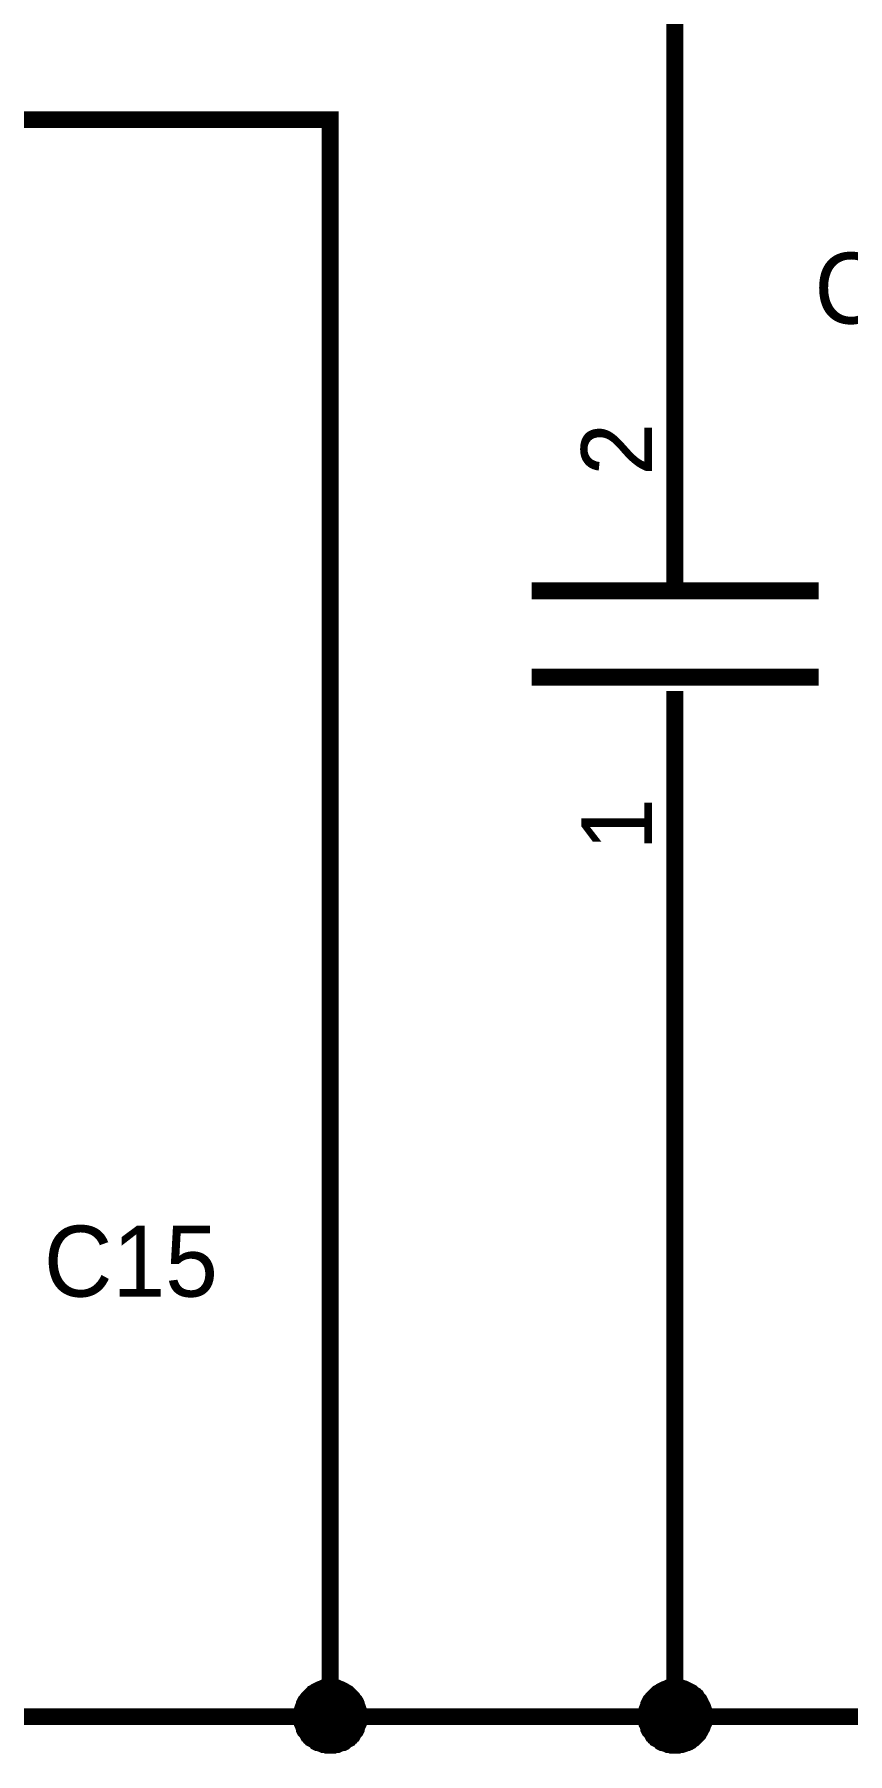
# Model space of a CAD drawing. Header units: millimetres. Extents: x 0 to 800, y 0 to 567.
# Drawn here: x 306.43 to 320.81, y 272.35 to 302.75 of the extents above; entities that cross this region are included whole.
import ezdxf

# ---------------------------------------------------------------- set-up
doc = ezdxf.new("R2010")
doc.units = ezdxf.units.MM
doc.layers.add('Sheet', color=255, linetype='Continuous')

msp = doc.modelspace()

# ---------------------------------------------------------------- linework, layer by layer
at = {"layer": 'Sheet'}
for points, const_width in [([(289.23, 306.314), (317.755, 306.314), (317.755, 294.689)], 0.3), ([(289.23, 301.241), (311.663, 301.241), (311.663, 273.007), (317.755, 273.007), (323.344, 273.007), (328.888, 273.007), (335.495, 273.007)], 0.3), ([(317.755, 292.909), (317.755, 294.689)], 0.3), ([(317.755, 292.909), (317.755, 293.67)], 0.3), ([(320.298, 292.909), (315.224, 292.909)], 0.3), ([(320.298, 291.386), (315.224, 291.386)], 0.3), ([(317.755, 291.139), (317.755, 289.616)], 0.3), ([(317.755, 291.139), (317.755, 290.882)], 0.3), ([(317.755, 273.007), (317.755, 289.616)], 0.3), ([(303.487, 275.292), (303.487, 273.007), (311.663, 273.007)], 0.3), ([(311.159, 273.007), (311.159, 273.03), (311.159, 273.063), (311.17, 273.086), (311.17, 273.108), (311.17, 273.131), (311.181, 273.164), (311.192, 273.187), (311.204, 273.209), (311.204, 273.231), (311.215, 273.254), (311.226, 273.276), (311.248, 273.299), (311.26, 273.31), (311.271, 273.332), (311.293, 273.355), (311.304, 273.366), (311.327, 273.388), (311.338, 273.399), (311.36, 273.422), (311.383, 273.433), (311.405, 273.444), (311.416, 273.455), (311.439, 273.467), (311.461, 273.478), (311.483, 273.489), (311.517, 273.5), (311.539, 273.511), (311.562, 273.511), (311.584, 273.511), (311.607, 273.523), (311.64, 273.523), (311.663, 273.523)], 0.3), ([(311.159, 273.007), (311.159, 273.03), (311.159, 273.063), (311.17, 273.086), (311.17, 273.108), (311.17, 273.131), (311.181, 273.164), (311.192, 273.187), (311.204, 273.209), (311.204, 273.231), (311.215, 273.254), (311.226, 273.276), (311.248, 273.299), (311.26, 273.31), (311.271, 273.332), (311.293, 273.355), (311.304, 273.366), (311.327, 273.388), (311.338, 273.399), (311.36, 273.422), (311.383, 273.433), (311.405, 273.444), (311.416, 273.455), (311.439, 273.467), (311.461, 273.478), (311.483, 273.489), (311.517, 273.5), (311.539, 273.511), (311.562, 273.511), (311.584, 273.511), (311.607, 273.523), (311.64, 273.523), (311.663, 273.523)], 0.3), ([(311.159, 273.007), (311.159, 273.03), (311.159, 273.063), (311.17, 273.086), (311.17, 273.108), (311.17, 273.131), (311.181, 273.164), (311.192, 273.187), (311.204, 273.209), (311.204, 273.231), (311.215, 273.254), (311.226, 273.276), (311.248, 273.299), (311.26, 273.31), (311.271, 273.332), (311.293, 273.355), (311.304, 273.366), (311.327, 273.388), (311.338, 273.399), (311.36, 273.422), (311.383, 273.433), (311.405, 273.444), (311.416, 273.455), (311.439, 273.467), (311.461, 273.478), (311.483, 273.489), (311.517, 273.5), (311.539, 273.511), (311.562, 273.511), (311.584, 273.511), (311.607, 273.523), (311.64, 273.523), (311.663, 273.523)], 0.3), ([(311.159, 273.007), (311.159, 273.03), (311.159, 273.063), (311.17, 273.086), (311.17, 273.108), (311.17, 273.131), (311.181, 273.164), (311.192, 273.187), (311.204, 273.209), (311.204, 273.231), (311.215, 273.254), (311.226, 273.276), (311.248, 273.299), (311.26, 273.31), (311.271, 273.332), (311.293, 273.355), (311.304, 273.366), (311.327, 273.388), (311.338, 273.399), (311.36, 273.422), (311.383, 273.433), (311.405, 273.444), (311.416, 273.455), (311.439, 273.467), (311.461, 273.478), (311.483, 273.489), (311.517, 273.5), (311.539, 273.511), (311.562, 273.511), (311.584, 273.511), (311.607, 273.523), (311.64, 273.523), (311.663, 273.523)], 0.3), ([(311.159, 273.007), (311.159, 273.03), (311.159, 273.063), (311.17, 273.086), (311.17, 273.108), (311.17, 273.131), (311.181, 273.164), (311.192, 273.187), (311.204, 273.209), (311.204, 273.231), (311.215, 273.254), (311.226, 273.276), (311.248, 273.299), (311.26, 273.31), (311.271, 273.332), (311.293, 273.355), (311.304, 273.366), (311.327, 273.388), (311.338, 273.399), (311.36, 273.422), (311.383, 273.433), (311.405, 273.444), (311.416, 273.455), (311.439, 273.467), (311.461, 273.478), (311.483, 273.489), (311.517, 273.5), (311.539, 273.511), (311.562, 273.511), (311.584, 273.511), (311.607, 273.523), (311.64, 273.523), (311.663, 273.523)], 0.0991), ([(311.159, 273.007), (311.159, 273.03), (311.159, 273.063), (311.17, 273.086), (311.17, 273.108), (311.17, 273.131), (311.181, 273.164), (311.192, 273.187), (311.204, 273.209), (311.204, 273.231), (311.215, 273.254), (311.226, 273.276), (311.248, 273.299), (311.26, 273.31), (311.271, 273.332), (311.293, 273.355), (311.304, 273.366), (311.327, 273.388), (311.338, 273.399), (311.36, 273.422), (311.383, 273.433), (311.405, 273.444), (311.416, 273.455), (311.439, 273.467), (311.461, 273.478), (311.483, 273.489), (311.517, 273.5), (311.539, 273.511), (311.562, 273.511), (311.584, 273.511), (311.607, 273.523), (311.64, 273.523), (311.663, 273.523)], 0.0991), ([(311.159, 273.007), (311.159, 273.03), (311.159, 273.063), (311.17, 273.086), (311.17, 273.108), (311.17, 273.131), (311.181, 273.164), (311.192, 273.187), (311.204, 273.209), (311.204, 273.231), (311.215, 273.254), (311.226, 273.276), (311.248, 273.299), (311.26, 273.31), (311.271, 273.332), (311.293, 273.355), (311.304, 273.366), (311.327, 273.388), (311.338, 273.399), (311.36, 273.422), (311.383, 273.433), (311.405, 273.444), (311.416, 273.455), (311.439, 273.467), (311.461, 273.478), (311.483, 273.489), (311.517, 273.5), (311.539, 273.511), (311.562, 273.511), (311.584, 273.511), (311.607, 273.523), (311.64, 273.523), (311.663, 273.523)], 0.0991), ([(311.159, 273.007), (311.159, 273.03), (311.159, 273.063), (311.17, 273.086), (311.17, 273.108), (311.17, 273.131), (311.181, 273.164), (311.192, 273.187), (311.204, 273.209), (311.204, 273.231), (311.215, 273.254), (311.226, 273.276), (311.248, 273.299), (311.26, 273.31), (311.271, 273.332), (311.293, 273.355), (311.304, 273.366), (311.327, 273.388), (311.338, 273.399), (311.36, 273.422), (311.383, 273.433), (311.405, 273.444), (311.416, 273.455), (311.439, 273.467), (311.461, 273.478), (311.483, 273.489), (311.517, 273.5), (311.539, 273.511), (311.562, 273.511), (311.584, 273.511), (311.607, 273.523), (311.64, 273.523), (311.663, 273.523)], 0.0991), ([(311.663, 273.523), (311.663, 273.523)], 0.3), ([(311.663, 273.523), (311.685, 273.523), (311.719, 273.523), (311.741, 273.511), (311.763, 273.511), (311.786, 273.511), (311.808, 273.5), (311.842, 273.489), (311.864, 273.478), (311.887, 273.467), (311.909, 273.455), (311.92, 273.444), (311.943, 273.433), (311.965, 273.422), (311.987, 273.399), (311.999, 273.388), (312.021, 273.366), (312.032, 273.355), (312.055, 273.332), (312.066, 273.31), (312.077, 273.299), (312.099, 273.276), (312.111, 273.254), (312.122, 273.231), (312.122, 273.209), (312.133, 273.187), (312.144, 273.164), (312.155, 273.131), (312.155, 273.108), (312.155, 273.086), (312.167, 273.063), (312.167, 273.03), (312.167, 273.007)], 0.3), ([(311.663, 273.523), (311.663, 273.523)], 0.3), ([(311.663, 273.523), (311.685, 273.523), (311.719, 273.523), (311.741, 273.511), (311.763, 273.511), (311.786, 273.511), (311.808, 273.5), (311.842, 273.489), (311.864, 273.478), (311.887, 273.467), (311.909, 273.455), (311.92, 273.444), (311.943, 273.433), (311.965, 273.422), (311.987, 273.399), (311.999, 273.388), (312.021, 273.366), (312.032, 273.355), (312.055, 273.332), (312.066, 273.31), (312.077, 273.299), (312.099, 273.276), (312.111, 273.254), (312.122, 273.231), (312.122, 273.209), (312.133, 273.187), (312.144, 273.164), (312.155, 273.131), (312.155, 273.108), (312.155, 273.086), (312.167, 273.063), (312.167, 273.03), (312.167, 273.007)], 0.3), ([(311.663, 273.523), (311.663, 273.523)], 0.3), ([(311.663, 273.523), (311.685, 273.523), (311.719, 273.523), (311.741, 273.511), (311.763, 273.511), (311.786, 273.511), (311.808, 273.5), (311.842, 273.489), (311.864, 273.478), (311.887, 273.467), (311.909, 273.455), (311.92, 273.444), (311.943, 273.433), (311.965, 273.422), (311.987, 273.399), (311.999, 273.388), (312.021, 273.366), (312.032, 273.355), (312.055, 273.332), (312.066, 273.31), (312.077, 273.299), (312.099, 273.276), (312.111, 273.254), (312.122, 273.231), (312.122, 273.209), (312.133, 273.187), (312.144, 273.164), (312.155, 273.131), (312.155, 273.108), (312.155, 273.086), (312.167, 273.063), (312.167, 273.03), (312.167, 273.007)], 0.3), ([(311.663, 273.523), (311.663, 273.523)], 0.3), ([(311.663, 273.523), (311.685, 273.523), (311.719, 273.523), (311.741, 273.511), (311.763, 273.511), (311.786, 273.511), (311.808, 273.5), (311.842, 273.489), (311.864, 273.478), (311.887, 273.467), (311.909, 273.455), (311.92, 273.444), (311.943, 273.433), (311.965, 273.422), (311.987, 273.399), (311.999, 273.388), (312.021, 273.366), (312.032, 273.355), (312.055, 273.332), (312.066, 273.31), (312.077, 273.299), (312.099, 273.276), (312.111, 273.254), (312.122, 273.231), (312.122, 273.209), (312.133, 273.187), (312.144, 273.164), (312.155, 273.131), (312.155, 273.108), (312.155, 273.086), (312.167, 273.063), (312.167, 273.03), (312.167, 273.007)], 0.3), ([(311.663, 273.523), (311.663, 273.523)], 0.0991), ([(311.663, 273.523), (311.685, 273.523), (311.719, 273.523), (311.741, 273.511), (311.763, 273.511), (311.786, 273.511), (311.808, 273.5), (311.842, 273.489), (311.864, 273.478), (311.887, 273.467), (311.909, 273.455), (311.92, 273.444), (311.943, 273.433), (311.965, 273.422), (311.987, 273.399), (311.999, 273.388), (312.021, 273.366), (312.032, 273.355), (312.055, 273.332), (312.066, 273.31), (312.077, 273.299), (312.099, 273.276), (312.111, 273.254), (312.122, 273.231), (312.122, 273.209), (312.133, 273.187), (312.144, 273.164), (312.155, 273.131), (312.155, 273.108), (312.155, 273.086), (312.167, 273.063), (312.167, 273.03), (312.167, 273.007)], 0.0991), ([(311.663, 273.523), (311.663, 273.523)], 0.0991), ([(311.663, 273.523), (311.685, 273.523), (311.719, 273.523), (311.741, 273.511), (311.763, 273.511), (311.786, 273.511), (311.808, 273.5), (311.842, 273.489), (311.864, 273.478), (311.887, 273.467), (311.909, 273.455), (311.92, 273.444), (311.943, 273.433), (311.965, 273.422), (311.987, 273.399), (311.999, 273.388), (312.021, 273.366), (312.032, 273.355), (312.055, 273.332), (312.066, 273.31), (312.077, 273.299), (312.099, 273.276), (312.111, 273.254), (312.122, 273.231), (312.122, 273.209), (312.133, 273.187), (312.144, 273.164), (312.155, 273.131), (312.155, 273.108), (312.155, 273.086), (312.167, 273.063), (312.167, 273.03), (312.167, 273.007)], 0.0991), ([(311.663, 273.523), (311.663, 273.523)], 0.0991), ([(311.663, 273.523), (311.685, 273.523), (311.719, 273.523), (311.741, 273.511), (311.763, 273.511), (311.786, 273.511), (311.808, 273.5), (311.842, 273.489), (311.864, 273.478), (311.887, 273.467), (311.909, 273.455), (311.92, 273.444), (311.943, 273.433), (311.965, 273.422), (311.987, 273.399), (311.999, 273.388), (312.021, 273.366), (312.032, 273.355), (312.055, 273.332), (312.066, 273.31), (312.077, 273.299), (312.099, 273.276), (312.111, 273.254), (312.122, 273.231), (312.122, 273.209), (312.133, 273.187), (312.144, 273.164), (312.155, 273.131), (312.155, 273.108), (312.155, 273.086), (312.167, 273.063), (312.167, 273.03), (312.167, 273.007)], 0.0991), ([(311.663, 273.523), (311.663, 273.523)], 0.0991), ([(311.663, 273.523), (311.685, 273.523), (311.719, 273.523), (311.741, 273.511), (311.763, 273.511), (311.786, 273.511), (311.808, 273.5), (311.842, 273.489), (311.864, 273.478), (311.887, 273.467), (311.909, 273.455), (311.92, 273.444), (311.943, 273.433), (311.965, 273.422), (311.987, 273.399), (311.999, 273.388), (312.021, 273.366), (312.032, 273.355), (312.055, 273.332), (312.066, 273.31), (312.077, 273.299), (312.099, 273.276), (312.111, 273.254), (312.122, 273.231), (312.122, 273.209), (312.133, 273.187), (312.144, 273.164), (312.155, 273.131), (312.155, 273.108), (312.155, 273.086), (312.167, 273.063), (312.167, 273.03), (312.167, 273.007)], 0.0991), ([(317.251, 273.007), (317.251, 273.03), (317.251, 273.063), (317.262, 273.086), (317.262, 273.108), (317.262, 273.131), (317.274, 273.164), (317.285, 273.187), (317.296, 273.209), (317.296, 273.231), (317.307, 273.254), (317.318, 273.276), (317.341, 273.299), (317.352, 273.31), (317.363, 273.332), (317.386, 273.355), (317.397, 273.366), (317.419, 273.388), (317.43, 273.399), (317.453, 273.422), (317.475, 273.433), (317.498, 273.444), (317.509, 273.455), (317.531, 273.467), (317.554, 273.478), (317.576, 273.489), (317.61, 273.5), (317.632, 273.511), (317.654, 273.511), (317.677, 273.511), (317.699, 273.523), (317.733, 273.523), (317.755, 273.523)], 0.3), ([(317.251, 273.007), (317.251, 273.03), (317.251, 273.063), (317.262, 273.086), (317.262, 273.108), (317.262, 273.131), (317.274, 273.164), (317.285, 273.187), (317.296, 273.209), (317.296, 273.231), (317.307, 273.254), (317.318, 273.276), (317.341, 273.299), (317.352, 273.31), (317.363, 273.332), (317.386, 273.355), (317.397, 273.366), (317.419, 273.388), (317.43, 273.399), (317.453, 273.422), (317.475, 273.433), (317.498, 273.444), (317.509, 273.455), (317.531, 273.467), (317.554, 273.478), (317.576, 273.489), (317.61, 273.5), (317.632, 273.511), (317.654, 273.511), (317.677, 273.511), (317.699, 273.523), (317.733, 273.523), (317.755, 273.523)], 0.3), ([(317.251, 273.007), (317.251, 273.03), (317.251, 273.063), (317.262, 273.086), (317.262, 273.108), (317.262, 273.131), (317.274, 273.164), (317.285, 273.187), (317.296, 273.209), (317.296, 273.231), (317.307, 273.254), (317.318, 273.276), (317.341, 273.299), (317.352, 273.31), (317.363, 273.332), (317.386, 273.355), (317.397, 273.366), (317.419, 273.388), (317.43, 273.399), (317.453, 273.422), (317.475, 273.433), (317.498, 273.444), (317.509, 273.455), (317.531, 273.467), (317.554, 273.478), (317.576, 273.489), (317.61, 273.5), (317.632, 273.511), (317.654, 273.511), (317.677, 273.511), (317.699, 273.523), (317.733, 273.523), (317.755, 273.523)], 0.3), ([(317.251, 273.007), (317.251, 273.03), (317.251, 273.063), (317.262, 273.086), (317.262, 273.108), (317.262, 273.131), (317.274, 273.164), (317.285, 273.187), (317.296, 273.209), (317.296, 273.231), (317.307, 273.254), (317.318, 273.276), (317.341, 273.299), (317.352, 273.31), (317.363, 273.332), (317.386, 273.355), (317.397, 273.366), (317.419, 273.388), (317.43, 273.399), (317.453, 273.422), (317.475, 273.433), (317.498, 273.444), (317.509, 273.455), (317.531, 273.467), (317.554, 273.478), (317.576, 273.489), (317.61, 273.5), (317.632, 273.511), (317.654, 273.511), (317.677, 273.511), (317.699, 273.523), (317.733, 273.523), (317.755, 273.523)], 0.3), ([(317.251, 273.007), (317.251, 273.03), (317.251, 273.063), (317.262, 273.086), (317.262, 273.108), (317.262, 273.131), (317.274, 273.164), (317.285, 273.187), (317.296, 273.209), (317.296, 273.231), (317.307, 273.254), (317.318, 273.276), (317.341, 273.299), (317.352, 273.31), (317.363, 273.332), (317.386, 273.355), (317.397, 273.366), (317.419, 273.388), (317.43, 273.399), (317.453, 273.422), (317.475, 273.433), (317.498, 273.444), (317.509, 273.455), (317.531, 273.467), (317.554, 273.478), (317.576, 273.489), (317.61, 273.5), (317.632, 273.511), (317.654, 273.511), (317.677, 273.511), (317.699, 273.523), (317.733, 273.523), (317.755, 273.523)], 0.0991), ([(317.251, 273.007), (317.251, 273.03), (317.251, 273.063), (317.262, 273.086), (317.262, 273.108), (317.262, 273.131), (317.274, 273.164), (317.285, 273.187), (317.296, 273.209), (317.296, 273.231), (317.307, 273.254), (317.318, 273.276), (317.341, 273.299), (317.352, 273.31), (317.363, 273.332), (317.386, 273.355), (317.397, 273.366), (317.419, 273.388), (317.43, 273.399), (317.453, 273.422), (317.475, 273.433), (317.498, 273.444), (317.509, 273.455), (317.531, 273.467), (317.554, 273.478), (317.576, 273.489), (317.61, 273.5), (317.632, 273.511), (317.654, 273.511), (317.677, 273.511), (317.699, 273.523), (317.733, 273.523), (317.755, 273.523)], 0.0991), ([(317.251, 273.007), (317.251, 273.03), (317.251, 273.063), (317.262, 273.086), (317.262, 273.108), (317.262, 273.131), (317.274, 273.164), (317.285, 273.187), (317.296, 273.209), (317.296, 273.231), (317.307, 273.254), (317.318, 273.276), (317.341, 273.299), (317.352, 273.31), (317.363, 273.332), (317.386, 273.355), (317.397, 273.366), (317.419, 273.388), (317.43, 273.399), (317.453, 273.422), (317.475, 273.433), (317.498, 273.444), (317.509, 273.455), (317.531, 273.467), (317.554, 273.478), (317.576, 273.489), (317.61, 273.5), (317.632, 273.511), (317.654, 273.511), (317.677, 273.511), (317.699, 273.523), (317.733, 273.523), (317.755, 273.523)], 0.0991), ([(317.251, 273.007), (317.251, 273.03), (317.251, 273.063), (317.262, 273.086), (317.262, 273.108), (317.262, 273.131), (317.274, 273.164), (317.285, 273.187), (317.296, 273.209), (317.296, 273.231), (317.307, 273.254), (317.318, 273.276), (317.341, 273.299), (317.352, 273.31), (317.363, 273.332), (317.386, 273.355), (317.397, 273.366), (317.419, 273.388), (317.43, 273.399), (317.453, 273.422), (317.475, 273.433), (317.498, 273.444), (317.509, 273.455), (317.531, 273.467), (317.554, 273.478), (317.576, 273.489), (317.61, 273.5), (317.632, 273.511), (317.654, 273.511), (317.677, 273.511), (317.699, 273.523), (317.733, 273.523), (317.755, 273.523)], 0.0991), ([(317.755, 273.523), (317.755, 273.523)], 0.3), ([(317.755, 273.523), (317.778, 273.523), (317.811, 273.523), (317.834, 273.511), (317.856, 273.511), (317.878, 273.511), (317.912, 273.5), (317.934, 273.489), (317.957, 273.478), (317.979, 273.467), (318.002, 273.455), (318.024, 273.444), (318.046, 273.433), (318.058, 273.422), (318.08, 273.399), (318.102, 273.388), (318.114, 273.366), (318.136, 273.355), (318.147, 273.332), (318.17, 273.31), (318.181, 273.299), (318.192, 273.276), (318.203, 273.254), (318.214, 273.231), (318.226, 273.209), (318.237, 273.187), (318.248, 273.164), (318.259, 273.131), (318.259, 273.108), (318.259, 273.086), (318.27, 273.063), (318.27, 273.03), (318.27, 273.007)], 0.3), ([(317.755, 273.523), (317.755, 273.523)], 0.3), ([(317.755, 273.523), (317.778, 273.523), (317.811, 273.523), (317.834, 273.511), (317.856, 273.511), (317.878, 273.511), (317.912, 273.5), (317.934, 273.489), (317.957, 273.478), (317.979, 273.467), (318.002, 273.455), (318.024, 273.444), (318.046, 273.433), (318.058, 273.422), (318.08, 273.399), (318.102, 273.388), (318.114, 273.366), (318.136, 273.355), (318.147, 273.332), (318.17, 273.31), (318.181, 273.299), (318.192, 273.276), (318.203, 273.254), (318.214, 273.231), (318.226, 273.209), (318.237, 273.187), (318.248, 273.164), (318.259, 273.131), (318.259, 273.108), (318.259, 273.086), (318.27, 273.063), (318.27, 273.03), (318.27, 273.007)], 0.3), ([(317.755, 273.523), (317.755, 273.523)], 0.3), ([(317.755, 273.523), (317.778, 273.523), (317.811, 273.523), (317.834, 273.511), (317.856, 273.511), (317.878, 273.511), (317.912, 273.5), (317.934, 273.489), (317.957, 273.478), (317.979, 273.467), (318.002, 273.455), (318.024, 273.444), (318.046, 273.433), (318.058, 273.422), (318.08, 273.399), (318.102, 273.388), (318.114, 273.366), (318.136, 273.355), (318.147, 273.332), (318.17, 273.31), (318.181, 273.299), (318.192, 273.276), (318.203, 273.254), (318.214, 273.231), (318.226, 273.209), (318.237, 273.187), (318.248, 273.164), (318.259, 273.131), (318.259, 273.108), (318.259, 273.086), (318.27, 273.063), (318.27, 273.03), (318.27, 273.007)], 0.3), ([(317.755, 273.523), (317.755, 273.523)], 0.3), ([(317.755, 273.523), (317.778, 273.523), (317.811, 273.523), (317.834, 273.511), (317.856, 273.511), (317.878, 273.511), (317.912, 273.5), (317.934, 273.489), (317.957, 273.478), (317.979, 273.467), (318.002, 273.455), (318.024, 273.444), (318.046, 273.433), (318.058, 273.422), (318.08, 273.399), (318.102, 273.388), (318.114, 273.366), (318.136, 273.355), (318.147, 273.332), (318.17, 273.31), (318.181, 273.299), (318.192, 273.276), (318.203, 273.254), (318.214, 273.231), (318.226, 273.209), (318.237, 273.187), (318.248, 273.164), (318.259, 273.131), (318.259, 273.108), (318.259, 273.086), (318.27, 273.063), (318.27, 273.03), (318.27, 273.007)], 0.3), ([(317.755, 273.523), (317.755, 273.523)], 0.0991), ([(317.755, 273.523), (317.778, 273.523), (317.811, 273.523), (317.834, 273.511), (317.856, 273.511), (317.878, 273.511), (317.912, 273.5), (317.934, 273.489), (317.957, 273.478), (317.979, 273.467), (318.002, 273.455), (318.024, 273.444), (318.046, 273.433), (318.058, 273.422), (318.08, 273.399), (318.102, 273.388), (318.114, 273.366), (318.136, 273.355), (318.147, 273.332), (318.17, 273.31), (318.181, 273.299), (318.192, 273.276), (318.203, 273.254), (318.214, 273.231), (318.226, 273.209), (318.237, 273.187), (318.248, 273.164), (318.259, 273.131), (318.259, 273.108), (318.259, 273.086), (318.27, 273.063), (318.27, 273.03), (318.27, 273.007)], 0.0991), ([(317.755, 273.523), (317.755, 273.523)], 0.0991), ([(317.755, 273.523), (317.778, 273.523), (317.811, 273.523), (317.834, 273.511), (317.856, 273.511), (317.878, 273.511), (317.912, 273.5), (317.934, 273.489), (317.957, 273.478), (317.979, 273.467), (318.002, 273.455), (318.024, 273.444), (318.046, 273.433), (318.058, 273.422), (318.08, 273.399), (318.102, 273.388), (318.114, 273.366), (318.136, 273.355), (318.147, 273.332), (318.17, 273.31), (318.181, 273.299), (318.192, 273.276), (318.203, 273.254), (318.214, 273.231), (318.226, 273.209), (318.237, 273.187), (318.248, 273.164), (318.259, 273.131), (318.259, 273.108), (318.259, 273.086), (318.27, 273.063), (318.27, 273.03), (318.27, 273.007)], 0.0991), ([(317.755, 273.523), (317.755, 273.523)], 0.0991), ([(317.755, 273.523), (317.778, 273.523), (317.811, 273.523), (317.834, 273.511), (317.856, 273.511), (317.878, 273.511), (317.912, 273.5), (317.934, 273.489), (317.957, 273.478), (317.979, 273.467), (318.002, 273.455), (318.024, 273.444), (318.046, 273.433), (318.058, 273.422), (318.08, 273.399), (318.102, 273.388), (318.114, 273.366), (318.136, 273.355), (318.147, 273.332), (318.17, 273.31), (318.181, 273.299), (318.192, 273.276), (318.203, 273.254), (318.214, 273.231), (318.226, 273.209), (318.237, 273.187), (318.248, 273.164), (318.259, 273.131), (318.259, 273.108), (318.259, 273.086), (318.27, 273.063), (318.27, 273.03), (318.27, 273.007)], 0.0991), ([(317.755, 273.523), (317.755, 273.523)], 0.0991), ([(317.755, 273.523), (317.778, 273.523), (317.811, 273.523), (317.834, 273.511), (317.856, 273.511), (317.878, 273.511), (317.912, 273.5), (317.934, 273.489), (317.957, 273.478), (317.979, 273.467), (318.002, 273.455), (318.024, 273.444), (318.046, 273.433), (318.058, 273.422), (318.08, 273.399), (318.102, 273.388), (318.114, 273.366), (318.136, 273.355), (318.147, 273.332), (318.17, 273.31), (318.181, 273.299), (318.192, 273.276), (318.203, 273.254), (318.214, 273.231), (318.226, 273.209), (318.237, 273.187), (318.248, 273.164), (318.259, 273.131), (318.259, 273.108), (318.259, 273.086), (318.27, 273.063), (318.27, 273.03), (318.27, 273.007)], 0.0991), ([(311.663, 272.503), (311.64, 272.503), (311.607, 272.503), (311.584, 272.515), (311.562, 272.515), (311.539, 272.515), (311.517, 272.526), (311.483, 272.537), (311.461, 272.548), (311.439, 272.548), (311.416, 272.559), (311.405, 272.571), (311.383, 272.593), (311.36, 272.604), (311.338, 272.615), (311.327, 272.638), (311.304, 272.649), (311.293, 272.671), (311.271, 272.683), (311.26, 272.705), (311.248, 272.727), (311.226, 272.75), (311.215, 272.761), (311.204, 272.783), (311.204, 272.806), (311.192, 272.828), (311.181, 272.862), (311.17, 272.884), (311.17, 272.907), (311.17, 272.929), (311.159, 272.951), (311.159, 272.985), (311.159, 273.007)], 0.3), ([(311.159, 273.007), (311.159, 273.007)], 0.3), ([(311.663, 272.503), (311.64, 272.503), (311.607, 272.503), (311.584, 272.515), (311.562, 272.515), (311.539, 272.515), (311.517, 272.526), (311.483, 272.537), (311.461, 272.548), (311.439, 272.548), (311.416, 272.559), (311.405, 272.571), (311.383, 272.593), (311.36, 272.604), (311.338, 272.615), (311.327, 272.638), (311.304, 272.649), (311.293, 272.671), (311.271, 272.683), (311.26, 272.705), (311.248, 272.727), (311.226, 272.75), (311.215, 272.761), (311.204, 272.783), (311.204, 272.806), (311.192, 272.828), (311.181, 272.862), (311.17, 272.884), (311.17, 272.907), (311.17, 272.929), (311.159, 272.951), (311.159, 272.985), (311.159, 273.007)], 0.3), ([(311.159, 273.007), (311.159, 273.007)], 0.3), ([(311.663, 272.503), (311.64, 272.503), (311.607, 272.503), (311.584, 272.515), (311.562, 272.515), (311.539, 272.515), (311.517, 272.526), (311.483, 272.537), (311.461, 272.548), (311.439, 272.548), (311.416, 272.559), (311.405, 272.571), (311.383, 272.593), (311.36, 272.604), (311.338, 272.615), (311.327, 272.638), (311.304, 272.649), (311.293, 272.671), (311.271, 272.683), (311.26, 272.705), (311.248, 272.727), (311.226, 272.75), (311.215, 272.761), (311.204, 272.783), (311.204, 272.806), (311.192, 272.828), (311.181, 272.862), (311.17, 272.884), (311.17, 272.907), (311.17, 272.929), (311.159, 272.951), (311.159, 272.985), (311.159, 273.007)], 0.3), ([(311.159, 273.007), (311.159, 273.007)], 0.3), ([(311.663, 272.503), (311.64, 272.503), (311.607, 272.503), (311.584, 272.515), (311.562, 272.515), (311.539, 272.515), (311.517, 272.526), (311.483, 272.537), (311.461, 272.548), (311.439, 272.548), (311.416, 272.559), (311.405, 272.571), (311.383, 272.593), (311.36, 272.604), (311.338, 272.615), (311.327, 272.638), (311.304, 272.649), (311.293, 272.671), (311.271, 272.683), (311.26, 272.705), (311.248, 272.727), (311.226, 272.75), (311.215, 272.761), (311.204, 272.783), (311.204, 272.806), (311.192, 272.828), (311.181, 272.862), (311.17, 272.884), (311.17, 272.907), (311.17, 272.929), (311.159, 272.951), (311.159, 272.985), (311.159, 273.007)], 0.3), ([(311.159, 273.007), (311.159, 273.007)], 0.3), ([(311.663, 272.503), (311.64, 272.503), (311.607, 272.503), (311.584, 272.515), (311.562, 272.515), (311.539, 272.515), (311.517, 272.526), (311.483, 272.537), (311.461, 272.548), (311.439, 272.548), (311.416, 272.559), (311.405, 272.571), (311.383, 272.593), (311.36, 272.604), (311.338, 272.615), (311.327, 272.638), (311.304, 272.649), (311.293, 272.671), (311.271, 272.683), (311.26, 272.705), (311.248, 272.727), (311.226, 272.75), (311.215, 272.761), (311.204, 272.783), (311.204, 272.806), (311.192, 272.828), (311.181, 272.862), (311.17, 272.884), (311.17, 272.907), (311.17, 272.929), (311.159, 272.951), (311.159, 272.985), (311.159, 273.007)], 0.0991), ([(311.159, 273.007), (311.159, 273.007)], 0.0991), ([(311.663, 272.503), (311.64, 272.503), (311.607, 272.503), (311.584, 272.515), (311.562, 272.515), (311.539, 272.515), (311.517, 272.526), (311.483, 272.537), (311.461, 272.548), (311.439, 272.548), (311.416, 272.559), (311.405, 272.571), (311.383, 272.593), (311.36, 272.604), (311.338, 272.615), (311.327, 272.638), (311.304, 272.649), (311.293, 272.671), (311.271, 272.683), (311.26, 272.705), (311.248, 272.727), (311.226, 272.75), (311.215, 272.761), (311.204, 272.783), (311.204, 272.806), (311.192, 272.828), (311.181, 272.862), (311.17, 272.884), (311.17, 272.907), (311.17, 272.929), (311.159, 272.951), (311.159, 272.985), (311.159, 273.007)], 0.0991), ([(311.159, 273.007), (311.159, 273.007)], 0.0991), ([(311.663, 272.503), (311.64, 272.503), (311.607, 272.503), (311.584, 272.515), (311.562, 272.515), (311.539, 272.515), (311.517, 272.526), (311.483, 272.537), (311.461, 272.548), (311.439, 272.548), (311.416, 272.559), (311.405, 272.571), (311.383, 272.593), (311.36, 272.604), (311.338, 272.615), (311.327, 272.638), (311.304, 272.649), (311.293, 272.671), (311.271, 272.683), (311.26, 272.705), (311.248, 272.727), (311.226, 272.75), (311.215, 272.761), (311.204, 272.783), (311.204, 272.806), (311.192, 272.828), (311.181, 272.862), (311.17, 272.884), (311.17, 272.907), (311.17, 272.929), (311.159, 272.951), (311.159, 272.985), (311.159, 273.007)], 0.0991), ([(311.159, 273.007), (311.159, 273.007)], 0.0991), ([(311.663, 272.503), (311.64, 272.503), (311.607, 272.503), (311.584, 272.515), (311.562, 272.515), (311.539, 272.515), (311.517, 272.526), (311.483, 272.537), (311.461, 272.548), (311.439, 272.548), (311.416, 272.559), (311.405, 272.571), (311.383, 272.593), (311.36, 272.604), (311.338, 272.615), (311.327, 272.638), (311.304, 272.649), (311.293, 272.671), (311.271, 272.683), (311.26, 272.705), (311.248, 272.727), (311.226, 272.75), (311.215, 272.761), (311.204, 272.783), (311.204, 272.806), (311.192, 272.828), (311.181, 272.862), (311.17, 272.884), (311.17, 272.907), (311.17, 272.929), (311.159, 272.951), (311.159, 272.985), (311.159, 273.007)], 0.0991), ([(311.159, 273.007), (311.159, 273.007)], 0.0991), ([(312.167, 273.007), (312.167, 272.985), (312.167, 272.951), (312.155, 272.929), (312.155, 272.907), (312.155, 272.884), (312.144, 272.862), (312.133, 272.828), (312.122, 272.806), (312.122, 272.783), (312.111, 272.761), (312.099, 272.75), (312.077, 272.727), (312.066, 272.705), (312.055, 272.683), (312.032, 272.671), (312.021, 272.649), (311.999, 272.638), (311.987, 272.615), (311.965, 272.604), (311.943, 272.593), (311.92, 272.571), (311.909, 272.559), (311.887, 272.548), (311.864, 272.548), (311.842, 272.537), (311.808, 272.526), (311.786, 272.515), (311.763, 272.515), (311.741, 272.515), (311.719, 272.503), (311.685, 272.503), (311.663, 272.503)], 0.3), ([(312.167, 273.007), (312.167, 272.985), (312.167, 272.951), (312.155, 272.929), (312.155, 272.907), (312.155, 272.884), (312.144, 272.862), (312.133, 272.828), (312.122, 272.806), (312.122, 272.783), (312.111, 272.761), (312.099, 272.75), (312.077, 272.727), (312.066, 272.705), (312.055, 272.683), (312.032, 272.671), (312.021, 272.649), (311.999, 272.638), (311.987, 272.615), (311.965, 272.604), (311.943, 272.593), (311.92, 272.571), (311.909, 272.559), (311.887, 272.548), (311.864, 272.548), (311.842, 272.537), (311.808, 272.526), (311.786, 272.515), (311.763, 272.515), (311.741, 272.515), (311.719, 272.503), (311.685, 272.503), (311.663, 272.503)], 0.3), ([(312.167, 273.007), (312.167, 272.985), (312.167, 272.951), (312.155, 272.929), (312.155, 272.907), (312.155, 272.884), (312.144, 272.862), (312.133, 272.828), (312.122, 272.806), (312.122, 272.783), (312.111, 272.761), (312.099, 272.75), (312.077, 272.727), (312.066, 272.705), (312.055, 272.683), (312.032, 272.671), (312.021, 272.649), (311.999, 272.638), (311.987, 272.615), (311.965, 272.604), (311.943, 272.593), (311.92, 272.571), (311.909, 272.559), (311.887, 272.548), (311.864, 272.548), (311.842, 272.537), (311.808, 272.526), (311.786, 272.515), (311.763, 272.515), (311.741, 272.515), (311.719, 272.503), (311.685, 272.503), (311.663, 272.503)], 0.3), ([(312.167, 273.007), (312.167, 272.985), (312.167, 272.951), (312.155, 272.929), (312.155, 272.907), (312.155, 272.884), (312.144, 272.862), (312.133, 272.828), (312.122, 272.806), (312.122, 272.783), (312.111, 272.761), (312.099, 272.75), (312.077, 272.727), (312.066, 272.705), (312.055, 272.683), (312.032, 272.671), (312.021, 272.649), (311.999, 272.638), (311.987, 272.615), (311.965, 272.604), (311.943, 272.593), (311.92, 272.571), (311.909, 272.559), (311.887, 272.548), (311.864, 272.548), (311.842, 272.537), (311.808, 272.526), (311.786, 272.515), (311.763, 272.515), (311.741, 272.515), (311.719, 272.503), (311.685, 272.503), (311.663, 272.503)], 0.3), ([(312.167, 273.007), (312.167, 272.985), (312.167, 272.951), (312.155, 272.929), (312.155, 272.907), (312.155, 272.884), (312.144, 272.862), (312.133, 272.828), (312.122, 272.806), (312.122, 272.783), (312.111, 272.761), (312.099, 272.75), (312.077, 272.727), (312.066, 272.705), (312.055, 272.683), (312.032, 272.671), (312.021, 272.649), (311.999, 272.638), (311.987, 272.615), (311.965, 272.604), (311.943, 272.593), (311.92, 272.571), (311.909, 272.559), (311.887, 272.548), (311.864, 272.548), (311.842, 272.537), (311.808, 272.526), (311.786, 272.515), (311.763, 272.515), (311.741, 272.515), (311.719, 272.503), (311.685, 272.503), (311.663, 272.503)], 0.0991), ([(312.167, 273.007), (312.167, 272.985), (312.167, 272.951), (312.155, 272.929), (312.155, 272.907), (312.155, 272.884), (312.144, 272.862), (312.133, 272.828), (312.122, 272.806), (312.122, 272.783), (312.111, 272.761), (312.099, 272.75), (312.077, 272.727), (312.066, 272.705), (312.055, 272.683), (312.032, 272.671), (312.021, 272.649), (311.999, 272.638), (311.987, 272.615), (311.965, 272.604), (311.943, 272.593), (311.92, 272.571), (311.909, 272.559), (311.887, 272.548), (311.864, 272.548), (311.842, 272.537), (311.808, 272.526), (311.786, 272.515), (311.763, 272.515), (311.741, 272.515), (311.719, 272.503), (311.685, 272.503), (311.663, 272.503)], 0.0991), ([(312.167, 273.007), (312.167, 272.985), (312.167, 272.951), (312.155, 272.929), (312.155, 272.907), (312.155, 272.884), (312.144, 272.862), (312.133, 272.828), (312.122, 272.806), (312.122, 272.783), (312.111, 272.761), (312.099, 272.75), (312.077, 272.727), (312.066, 272.705), (312.055, 272.683), (312.032, 272.671), (312.021, 272.649), (311.999, 272.638), (311.987, 272.615), (311.965, 272.604), (311.943, 272.593), (311.92, 272.571), (311.909, 272.559), (311.887, 272.548), (311.864, 272.548), (311.842, 272.537), (311.808, 272.526), (311.786, 272.515), (311.763, 272.515), (311.741, 272.515), (311.719, 272.503), (311.685, 272.503), (311.663, 272.503)], 0.0991), ([(312.167, 273.007), (312.167, 272.985), (312.167, 272.951), (312.155, 272.929), (312.155, 272.907), (312.155, 272.884), (312.144, 272.862), (312.133, 272.828), (312.122, 272.806), (312.122, 272.783), (312.111, 272.761), (312.099, 272.75), (312.077, 272.727), (312.066, 272.705), (312.055, 272.683), (312.032, 272.671), (312.021, 272.649), (311.999, 272.638), (311.987, 272.615), (311.965, 272.604), (311.943, 272.593), (311.92, 272.571), (311.909, 272.559), (311.887, 272.548), (311.864, 272.548), (311.842, 272.537), (311.808, 272.526), (311.786, 272.515), (311.763, 272.515), (311.741, 272.515), (311.719, 272.503), (311.685, 272.503), (311.663, 272.503)], 0.0991), ([(312.167, 273.007), (312.167, 273.007), (312.167, 273.007), (312.167, 273.007), (312.167, 273.007), (312.167, 273.007), (312.167, 273.007), (312.167, 273.007), (312.167, 273.007), (312.167, 273.007), (312.167, 273.007), (312.167, 273.007), (312.167, 273.007), (312.167, 273.007), (312.167, 273.007), (312.167, 273.007), (312.167, 273.007), (312.167, 273.007), (312.167, 273.007), (312.167, 273.007), (312.167, 273.007), (312.167, 273.007), (312.167, 273.007), (312.167, 273.007), (312.167, 273.007), (312.167, 273.007), (312.167, 273.007), (312.167, 273.007), (312.167, 273.007), (312.167, 273.007), (312.167, 273.007), (312.167, 273.007), (312.167, 273.007)], 0.3), ([(312.167, 273.007), (312.167, 273.007)], 0.3), ([(312.167, 273.007), (312.167, 273.007), (312.167, 273.007), (312.167, 273.007), (312.167, 273.007), (312.167, 273.007), (312.167, 273.007), (312.167, 273.007), (312.167, 273.007), (312.167, 273.007), (312.167, 273.007), (312.167, 273.007), (312.167, 273.007), (312.167, 273.007), (312.167, 273.007), (312.167, 273.007), (312.167, 273.007), (312.167, 273.007), (312.167, 273.007), (312.167, 273.007), (312.167, 273.007), (312.167, 273.007), (312.167, 273.007), (312.167, 273.007), (312.167, 273.007), (312.167, 273.007), (312.167, 273.007), (312.167, 273.007), (312.167, 273.007), (312.167, 273.007), (312.167, 273.007), (312.167, 273.007), (312.167, 273.007)], 0.3), ([(312.167, 273.007), (312.167, 273.007)], 0.3), ([(312.167, 273.007), (312.167, 273.007), (312.167, 273.007), (312.167, 273.007), (312.167, 273.007), (312.167, 273.007), (312.167, 273.007), (312.167, 273.007), (312.167, 273.007), (312.167, 273.007), (312.167, 273.007), (312.167, 273.007), (312.167, 273.007), (312.167, 273.007), (312.167, 273.007), (312.167, 273.007), (312.167, 273.007), (312.167, 273.007), (312.167, 273.007), (312.167, 273.007), (312.167, 273.007), (312.167, 273.007), (312.167, 273.007), (312.167, 273.007), (312.167, 273.007), (312.167, 273.007), (312.167, 273.007), (312.167, 273.007), (312.167, 273.007), (312.167, 273.007), (312.167, 273.007), (312.167, 273.007), (312.167, 273.007)], 0.3), ([(312.167, 273.007), (312.167, 273.007)], 0.3), ([(312.167, 273.007), (312.167, 273.007), (312.167, 273.007), (312.167, 273.007), (312.167, 273.007), (312.167, 273.007), (312.167, 273.007), (312.167, 273.007), (312.167, 273.007), (312.167, 273.007), (312.167, 273.007), (312.167, 273.007), (312.167, 273.007), (312.167, 273.007), (312.167, 273.007), (312.167, 273.007), (312.167, 273.007), (312.167, 273.007), (312.167, 273.007), (312.167, 273.007), (312.167, 273.007), (312.167, 273.007), (312.167, 273.007), (312.167, 273.007), (312.167, 273.007), (312.167, 273.007), (312.167, 273.007), (312.167, 273.007), (312.167, 273.007), (312.167, 273.007), (312.167, 273.007), (312.167, 273.007), (312.167, 273.007)], 0.3), ([(312.167, 273.007), (312.167, 273.007)], 0.3), ([(312.167, 273.007), (312.167, 273.007), (312.167, 273.007), (312.167, 273.007), (312.167, 273.007), (312.167, 273.007), (312.167, 273.007), (312.167, 273.007), (312.167, 273.007), (312.167, 273.007), (312.167, 273.007), (312.167, 273.007), (312.167, 273.007), (312.167, 273.007), (312.167, 273.007), (312.167, 273.007), (312.167, 273.007), (312.167, 273.007), (312.167, 273.007), (312.167, 273.007), (312.167, 273.007), (312.167, 273.007), (312.167, 273.007), (312.167, 273.007), (312.167, 273.007), (312.167, 273.007), (312.167, 273.007), (312.167, 273.007), (312.167, 273.007), (312.167, 273.007), (312.167, 273.007), (312.167, 273.007), (312.167, 273.007)], 0.0991), ([(312.167, 273.007), (312.167, 273.007)], 0.0991), ([(312.167, 273.007), (312.167, 273.007), (312.167, 273.007), (312.167, 273.007), (312.167, 273.007), (312.167, 273.007), (312.167, 273.007), (312.167, 273.007), (312.167, 273.007), (312.167, 273.007), (312.167, 273.007), (312.167, 273.007), (312.167, 273.007), (312.167, 273.007), (312.167, 273.007), (312.167, 273.007), (312.167, 273.007), (312.167, 273.007), (312.167, 273.007), (312.167, 273.007), (312.167, 273.007), (312.167, 273.007), (312.167, 273.007), (312.167, 273.007), (312.167, 273.007), (312.167, 273.007), (312.167, 273.007), (312.167, 273.007), (312.167, 273.007), (312.167, 273.007), (312.167, 273.007), (312.167, 273.007), (312.167, 273.007)], 0.0991), ([(312.167, 273.007), (312.167, 273.007)], 0.0991), ([(312.167, 273.007), (312.167, 273.007), (312.167, 273.007), (312.167, 273.007), (312.167, 273.007), (312.167, 273.007), (312.167, 273.007), (312.167, 273.007), (312.167, 273.007), (312.167, 273.007), (312.167, 273.007), (312.167, 273.007), (312.167, 273.007), (312.167, 273.007), (312.167, 273.007), (312.167, 273.007), (312.167, 273.007), (312.167, 273.007), (312.167, 273.007), (312.167, 273.007), (312.167, 273.007), (312.167, 273.007), (312.167, 273.007), (312.167, 273.007), (312.167, 273.007), (312.167, 273.007), (312.167, 273.007), (312.167, 273.007), (312.167, 273.007), (312.167, 273.007), (312.167, 273.007), (312.167, 273.007), (312.167, 273.007)], 0.0991), ([(312.167, 273.007), (312.167, 273.007)], 0.0991), ([(312.167, 273.007), (312.167, 273.007), (312.167, 273.007), (312.167, 273.007), (312.167, 273.007), (312.167, 273.007), (312.167, 273.007), (312.167, 273.007), (312.167, 273.007), (312.167, 273.007), (312.167, 273.007), (312.167, 273.007), (312.167, 273.007), (312.167, 273.007), (312.167, 273.007), (312.167, 273.007), (312.167, 273.007), (312.167, 273.007), (312.167, 273.007), (312.167, 273.007), (312.167, 273.007), (312.167, 273.007), (312.167, 273.007), (312.167, 273.007), (312.167, 273.007), (312.167, 273.007), (312.167, 273.007), (312.167, 273.007), (312.167, 273.007), (312.167, 273.007), (312.167, 273.007), (312.167, 273.007), (312.167, 273.007)], 0.0991), ([(312.167, 273.007), (312.167, 273.007)], 0.0991), ([(317.755, 272.503), (317.733, 272.503), (317.699, 272.503), (317.677, 272.515), (317.654, 272.515), (317.632, 272.515), (317.61, 272.526), (317.576, 272.537), (317.554, 272.548), (317.531, 272.548), (317.509, 272.559), (317.498, 272.571), (317.475, 272.593), (317.453, 272.604), (317.43, 272.615), (317.419, 272.638), (317.397, 272.649), (317.386, 272.671), (317.363, 272.683), (317.352, 272.705), (317.341, 272.727), (317.318, 272.75), (317.307, 272.761), (317.296, 272.783), (317.296, 272.806), (317.285, 272.828), (317.274, 272.862), (317.262, 272.884), (317.262, 272.907), (317.262, 272.929), (317.251, 272.951), (317.251, 272.985), (317.251, 273.007)], 0.3), ([(317.251, 273.007), (317.251, 273.007)], 0.3), ([(317.755, 272.503), (317.733, 272.503), (317.699, 272.503), (317.677, 272.515), (317.654, 272.515), (317.632, 272.515), (317.61, 272.526), (317.576, 272.537), (317.554, 272.548), (317.531, 272.548), (317.509, 272.559), (317.498, 272.571), (317.475, 272.593), (317.453, 272.604), (317.43, 272.615), (317.419, 272.638), (317.397, 272.649), (317.386, 272.671), (317.363, 272.683), (317.352, 272.705), (317.341, 272.727), (317.318, 272.75), (317.307, 272.761), (317.296, 272.783), (317.296, 272.806), (317.285, 272.828), (317.274, 272.862), (317.262, 272.884), (317.262, 272.907), (317.262, 272.929), (317.251, 272.951), (317.251, 272.985), (317.251, 273.007)], 0.3), ([(317.251, 273.007), (317.251, 273.007)], 0.3), ([(317.755, 272.503), (317.733, 272.503), (317.699, 272.503), (317.677, 272.515), (317.654, 272.515), (317.632, 272.515), (317.61, 272.526), (317.576, 272.537), (317.554, 272.548), (317.531, 272.548), (317.509, 272.559), (317.498, 272.571), (317.475, 272.593), (317.453, 272.604), (317.43, 272.615), (317.419, 272.638), (317.397, 272.649), (317.386, 272.671), (317.363, 272.683), (317.352, 272.705), (317.341, 272.727), (317.318, 272.75), (317.307, 272.761), (317.296, 272.783), (317.296, 272.806), (317.285, 272.828), (317.274, 272.862), (317.262, 272.884), (317.262, 272.907), (317.262, 272.929), (317.251, 272.951), (317.251, 272.985), (317.251, 273.007)], 0.3), ([(317.251, 273.007), (317.251, 273.007)], 0.3), ([(317.755, 272.503), (317.733, 272.503), (317.699, 272.503), (317.677, 272.515), (317.654, 272.515), (317.632, 272.515), (317.61, 272.526), (317.576, 272.537), (317.554, 272.548), (317.531, 272.548), (317.509, 272.559), (317.498, 272.571), (317.475, 272.593), (317.453, 272.604), (317.43, 272.615), (317.419, 272.638), (317.397, 272.649), (317.386, 272.671), (317.363, 272.683), (317.352, 272.705), (317.341, 272.727), (317.318, 272.75), (317.307, 272.761), (317.296, 272.783), (317.296, 272.806), (317.285, 272.828), (317.274, 272.862), (317.262, 272.884), (317.262, 272.907), (317.262, 272.929), (317.251, 272.951), (317.251, 272.985), (317.251, 273.007)], 0.3), ([(317.251, 273.007), (317.251, 273.007)], 0.3), ([(317.755, 272.503), (317.733, 272.503), (317.699, 272.503), (317.677, 272.515), (317.654, 272.515), (317.632, 272.515), (317.61, 272.526), (317.576, 272.537), (317.554, 272.548), (317.531, 272.548), (317.509, 272.559), (317.498, 272.571), (317.475, 272.593), (317.453, 272.604), (317.43, 272.615), (317.419, 272.638), (317.397, 272.649), (317.386, 272.671), (317.363, 272.683), (317.352, 272.705), (317.341, 272.727), (317.318, 272.75), (317.307, 272.761), (317.296, 272.783), (317.296, 272.806), (317.285, 272.828), (317.274, 272.862), (317.262, 272.884), (317.262, 272.907), (317.262, 272.929), (317.251, 272.951), (317.251, 272.985), (317.251, 273.007)], 0.0991), ([(317.251, 273.007), (317.251, 273.007)], 0.0991), ([(317.755, 272.503), (317.733, 272.503), (317.699, 272.503), (317.677, 272.515), (317.654, 272.515), (317.632, 272.515), (317.61, 272.526), (317.576, 272.537), (317.554, 272.548), (317.531, 272.548), (317.509, 272.559), (317.498, 272.571), (317.475, 272.593), (317.453, 272.604), (317.43, 272.615), (317.419, 272.638), (317.397, 272.649), (317.386, 272.671), (317.363, 272.683), (317.352, 272.705), (317.341, 272.727), (317.318, 272.75), (317.307, 272.761), (317.296, 272.783), (317.296, 272.806), (317.285, 272.828), (317.274, 272.862), (317.262, 272.884), (317.262, 272.907), (317.262, 272.929), (317.251, 272.951), (317.251, 272.985), (317.251, 273.007)], 0.0991), ([(317.251, 273.007), (317.251, 273.007)], 0.0991), ([(317.755, 272.503), (317.733, 272.503), (317.699, 272.503), (317.677, 272.515), (317.654, 272.515), (317.632, 272.515), (317.61, 272.526), (317.576, 272.537), (317.554, 272.548), (317.531, 272.548), (317.509, 272.559), (317.498, 272.571), (317.475, 272.593), (317.453, 272.604), (317.43, 272.615), (317.419, 272.638), (317.397, 272.649), (317.386, 272.671), (317.363, 272.683), (317.352, 272.705), (317.341, 272.727), (317.318, 272.75), (317.307, 272.761), (317.296, 272.783), (317.296, 272.806), (317.285, 272.828), (317.274, 272.862), (317.262, 272.884), (317.262, 272.907), (317.262, 272.929), (317.251, 272.951), (317.251, 272.985), (317.251, 273.007)], 0.0991), ([(317.251, 273.007), (317.251, 273.007)], 0.0991), ([(317.755, 272.503), (317.733, 272.503), (317.699, 272.503), (317.677, 272.515), (317.654, 272.515), (317.632, 272.515), (317.61, 272.526), (317.576, 272.537), (317.554, 272.548), (317.531, 272.548), (317.509, 272.559), (317.498, 272.571), (317.475, 272.593), (317.453, 272.604), (317.43, 272.615), (317.419, 272.638), (317.397, 272.649), (317.386, 272.671), (317.363, 272.683), (317.352, 272.705), (317.341, 272.727), (317.318, 272.75), (317.307, 272.761), (317.296, 272.783), (317.296, 272.806), (317.285, 272.828), (317.274, 272.862), (317.262, 272.884), (317.262, 272.907), (317.262, 272.929), (317.251, 272.951), (317.251, 272.985), (317.251, 273.007)], 0.0991), ([(317.251, 273.007), (317.251, 273.007)], 0.0991), ([(318.27, 273.007), (318.27, 272.985), (318.27, 272.951), (318.259, 272.929), (318.259, 272.907), (318.259, 272.884), (318.248, 272.862), (318.237, 272.828), (318.226, 272.806), (318.214, 272.783), (318.203, 272.761), (318.192, 272.75), (318.181, 272.727), (318.17, 272.705), (318.147, 272.683), (318.136, 272.671), (318.114, 272.649), (318.102, 272.638), (318.08, 272.615), (318.058, 272.604), (318.046, 272.593), (318.024, 272.571), (318.002, 272.559), (317.979, 272.548), (317.957, 272.548), (317.934, 272.537), (317.912, 272.526), (317.878, 272.515), (317.856, 272.515), (317.834, 272.515), (317.811, 272.503), (317.778, 272.503), (317.755, 272.503)], 0.3), ([(318.27, 273.007), (318.27, 272.985), (318.27, 272.951), (318.259, 272.929), (318.259, 272.907), (318.259, 272.884), (318.248, 272.862), (318.237, 272.828), (318.226, 272.806), (318.214, 272.783), (318.203, 272.761), (318.192, 272.75), (318.181, 272.727), (318.17, 272.705), (318.147, 272.683), (318.136, 272.671), (318.114, 272.649), (318.102, 272.638), (318.08, 272.615), (318.058, 272.604), (318.046, 272.593), (318.024, 272.571), (318.002, 272.559), (317.979, 272.548), (317.957, 272.548), (317.934, 272.537), (317.912, 272.526), (317.878, 272.515), (317.856, 272.515), (317.834, 272.515), (317.811, 272.503), (317.778, 272.503), (317.755, 272.503)], 0.3), ([(318.27, 273.007), (318.27, 272.985), (318.27, 272.951), (318.259, 272.929), (318.259, 272.907), (318.259, 272.884), (318.248, 272.862), (318.237, 272.828), (318.226, 272.806), (318.214, 272.783), (318.203, 272.761), (318.192, 272.75), (318.181, 272.727), (318.17, 272.705), (318.147, 272.683), (318.136, 272.671), (318.114, 272.649), (318.102, 272.638), (318.08, 272.615), (318.058, 272.604), (318.046, 272.593), (318.024, 272.571), (318.002, 272.559), (317.979, 272.548), (317.957, 272.548), (317.934, 272.537), (317.912, 272.526), (317.878, 272.515), (317.856, 272.515), (317.834, 272.515), (317.811, 272.503), (317.778, 272.503), (317.755, 272.503)], 0.3), ([(318.27, 273.007), (318.27, 272.985), (318.27, 272.951), (318.259, 272.929), (318.259, 272.907), (318.259, 272.884), (318.248, 272.862), (318.237, 272.828), (318.226, 272.806), (318.214, 272.783), (318.203, 272.761), (318.192, 272.75), (318.181, 272.727), (318.17, 272.705), (318.147, 272.683), (318.136, 272.671), (318.114, 272.649), (318.102, 272.638), (318.08, 272.615), (318.058, 272.604), (318.046, 272.593), (318.024, 272.571), (318.002, 272.559), (317.979, 272.548), (317.957, 272.548), (317.934, 272.537), (317.912, 272.526), (317.878, 272.515), (317.856, 272.515), (317.834, 272.515), (317.811, 272.503), (317.778, 272.503), (317.755, 272.503)], 0.3), ([(318.27, 273.007), (318.27, 272.985), (318.27, 272.951), (318.259, 272.929), (318.259, 272.907), (318.259, 272.884), (318.248, 272.862), (318.237, 272.828), (318.226, 272.806), (318.214, 272.783), (318.203, 272.761), (318.192, 272.75), (318.181, 272.727), (318.17, 272.705), (318.147, 272.683), (318.136, 272.671), (318.114, 272.649), (318.102, 272.638), (318.08, 272.615), (318.058, 272.604), (318.046, 272.593), (318.024, 272.571), (318.002, 272.559), (317.979, 272.548), (317.957, 272.548), (317.934, 272.537), (317.912, 272.526), (317.878, 272.515), (317.856, 272.515), (317.834, 272.515), (317.811, 272.503), (317.778, 272.503), (317.755, 272.503)], 0.0991), ([(318.27, 273.007), (318.27, 272.985), (318.27, 272.951), (318.259, 272.929), (318.259, 272.907), (318.259, 272.884), (318.248, 272.862), (318.237, 272.828), (318.226, 272.806), (318.214, 272.783), (318.203, 272.761), (318.192, 272.75), (318.181, 272.727), (318.17, 272.705), (318.147, 272.683), (318.136, 272.671), (318.114, 272.649), (318.102, 272.638), (318.08, 272.615), (318.058, 272.604), (318.046, 272.593), (318.024, 272.571), (318.002, 272.559), (317.979, 272.548), (317.957, 272.548), (317.934, 272.537), (317.912, 272.526), (317.878, 272.515), (317.856, 272.515), (317.834, 272.515), (317.811, 272.503), (317.778, 272.503), (317.755, 272.503)], 0.0991), ([(318.27, 273.007), (318.27, 272.985), (318.27, 272.951), (318.259, 272.929), (318.259, 272.907), (318.259, 272.884), (318.248, 272.862), (318.237, 272.828), (318.226, 272.806), (318.214, 272.783), (318.203, 272.761), (318.192, 272.75), (318.181, 272.727), (318.17, 272.705), (318.147, 272.683), (318.136, 272.671), (318.114, 272.649), (318.102, 272.638), (318.08, 272.615), (318.058, 272.604), (318.046, 272.593), (318.024, 272.571), (318.002, 272.559), (317.979, 272.548), (317.957, 272.548), (317.934, 272.537), (317.912, 272.526), (317.878, 272.515), (317.856, 272.515), (317.834, 272.515), (317.811, 272.503), (317.778, 272.503), (317.755, 272.503)], 0.0991), ([(318.27, 273.007), (318.27, 272.985), (318.27, 272.951), (318.259, 272.929), (318.259, 272.907), (318.259, 272.884), (318.248, 272.862), (318.237, 272.828), (318.226, 272.806), (318.214, 272.783), (318.203, 272.761), (318.192, 272.75), (318.181, 272.727), (318.17, 272.705), (318.147, 272.683), (318.136, 272.671), (318.114, 272.649), (318.102, 272.638), (318.08, 272.615), (318.058, 272.604), (318.046, 272.593), (318.024, 272.571), (318.002, 272.559), (317.979, 272.548), (317.957, 272.548), (317.934, 272.537), (317.912, 272.526), (317.878, 272.515), (317.856, 272.515), (317.834, 272.515), (317.811, 272.503), (317.778, 272.503), (317.755, 272.503)], 0.0991), ([(318.27, 273.007), (318.27, 273.007), (318.27, 273.007), (318.27, 273.007), (318.27, 273.007), (318.27, 273.007), (318.27, 273.007), (318.27, 273.007), (318.27, 273.007), (318.27, 273.007), (318.27, 273.007), (318.27, 273.007), (318.27, 273.007), (318.27, 273.007), (318.27, 273.007), (318.27, 273.007), (318.27, 273.007), (318.27, 273.007), (318.27, 273.007), (318.27, 273.007), (318.27, 273.007), (318.27, 273.007), (318.27, 273.007), (318.27, 273.007), (318.27, 273.007), (318.27, 273.007), (318.27, 273.007), (318.27, 273.007), (318.27, 273.007), (318.27, 273.007), (318.27, 273.007), (318.27, 273.007), (318.27, 273.007)], 0.3), ([(318.27, 273.007), (318.27, 273.007)], 0.3), ([(318.27, 273.007), (318.27, 273.007), (318.27, 273.007), (318.27, 273.007), (318.27, 273.007), (318.27, 273.007), (318.27, 273.007), (318.27, 273.007), (318.27, 273.007), (318.27, 273.007), (318.27, 273.007), (318.27, 273.007), (318.27, 273.007), (318.27, 273.007), (318.27, 273.007), (318.27, 273.007), (318.27, 273.007), (318.27, 273.007), (318.27, 273.007), (318.27, 273.007), (318.27, 273.007), (318.27, 273.007), (318.27, 273.007), (318.27, 273.007), (318.27, 273.007), (318.27, 273.007), (318.27, 273.007), (318.27, 273.007), (318.27, 273.007), (318.27, 273.007), (318.27, 273.007), (318.27, 273.007), (318.27, 273.007)], 0.3), ([(318.27, 273.007), (318.27, 273.007)], 0.3), ([(318.27, 273.007), (318.27, 273.007), (318.27, 273.007), (318.27, 273.007), (318.27, 273.007), (318.27, 273.007), (318.27, 273.007), (318.27, 273.007), (318.27, 273.007), (318.27, 273.007), (318.27, 273.007), (318.27, 273.007), (318.27, 273.007), (318.27, 273.007), (318.27, 273.007), (318.27, 273.007), (318.27, 273.007), (318.27, 273.007), (318.27, 273.007), (318.27, 273.007), (318.27, 273.007), (318.27, 273.007), (318.27, 273.007), (318.27, 273.007), (318.27, 273.007), (318.27, 273.007), (318.27, 273.007), (318.27, 273.007), (318.27, 273.007), (318.27, 273.007), (318.27, 273.007), (318.27, 273.007), (318.27, 273.007)], 0.3), ([(318.27, 273.007), (318.27, 273.007)], 0.3), ([(318.27, 273.007), (318.27, 273.007), (318.27, 273.007), (318.27, 273.007), (318.27, 273.007), (318.27, 273.007), (318.27, 273.007), (318.27, 273.007), (318.27, 273.007), (318.27, 273.007), (318.27, 273.007), (318.27, 273.007), (318.27, 273.007), (318.27, 273.007), (318.27, 273.007), (318.27, 273.007), (318.27, 273.007), (318.27, 273.007), (318.27, 273.007), (318.27, 273.007), (318.27, 273.007), (318.27, 273.007), (318.27, 273.007), (318.27, 273.007), (318.27, 273.007), (318.27, 273.007), (318.27, 273.007), (318.27, 273.007), (318.27, 273.007), (318.27, 273.007), (318.27, 273.007), (318.27, 273.007), (318.27, 273.007)], 0.3), ([(318.27, 273.007), (318.27, 273.007)], 0.3), ([(318.27, 273.007), (318.27, 273.007), (318.27, 273.007), (318.27, 273.007), (318.27, 273.007), (318.27, 273.007), (318.27, 273.007), (318.27, 273.007), (318.27, 273.007), (318.27, 273.007), (318.27, 273.007), (318.27, 273.007), (318.27, 273.007), (318.27, 273.007), (318.27, 273.007), (318.27, 273.007), (318.27, 273.007), (318.27, 273.007), (318.27, 273.007), (318.27, 273.007), (318.27, 273.007), (318.27, 273.007), (318.27, 273.007), (318.27, 273.007), (318.27, 273.007), (318.27, 273.007), (318.27, 273.007), (318.27, 273.007), (318.27, 273.007), (318.27, 273.007), (318.27, 273.007), (318.27, 273.007), (318.27, 273.007)], 0.0991), ([(318.27, 273.007), (318.27, 273.007)], 0.0991), ([(318.27, 273.007), (318.27, 273.007), (318.27, 273.007), (318.27, 273.007), (318.27, 273.007), (318.27, 273.007), (318.27, 273.007), (318.27, 273.007), (318.27, 273.007), (318.27, 273.007), (318.27, 273.007), (318.27, 273.007), (318.27, 273.007), (318.27, 273.007), (318.27, 273.007), (318.27, 273.007), (318.27, 273.007), (318.27, 273.007), (318.27, 273.007), (318.27, 273.007), (318.27, 273.007), (318.27, 273.007), (318.27, 273.007), (318.27, 273.007), (318.27, 273.007), (318.27, 273.007), (318.27, 273.007), (318.27, 273.007), (318.27, 273.007), (318.27, 273.007), (318.27, 273.007), (318.27, 273.007), (318.27, 273.007)], 0.0991), ([(318.27, 273.007), (318.27, 273.007)], 0.0991), ([(318.27, 273.007), (318.27, 273.007), (318.27, 273.007), (318.27, 273.007), (318.27, 273.007), (318.27, 273.007), (318.27, 273.007), (318.27, 273.007), (318.27, 273.007), (318.27, 273.007), (318.27, 273.007), (318.27, 273.007), (318.27, 273.007), (318.27, 273.007), (318.27, 273.007), (318.27, 273.007), (318.27, 273.007), (318.27, 273.007), (318.27, 273.007), (318.27, 273.007), (318.27, 273.007), (318.27, 273.007), (318.27, 273.007), (318.27, 273.007), (318.27, 273.007), (318.27, 273.007), (318.27, 273.007), (318.27, 273.007), (318.27, 273.007), (318.27, 273.007), (318.27, 273.007), (318.27, 273.007), (318.27, 273.007)], 0.0991), ([(318.27, 273.007), (318.27, 273.007)], 0.0991), ([(318.27, 273.007), (318.27, 273.007), (318.27, 273.007), (318.27, 273.007), (318.27, 273.007), (318.27, 273.007), (318.27, 273.007), (318.27, 273.007), (318.27, 273.007), (318.27, 273.007), (318.27, 273.007), (318.27, 273.007), (318.27, 273.007), (318.27, 273.007), (318.27, 273.007), (318.27, 273.007), (318.27, 273.007), (318.27, 273.007), (318.27, 273.007), (318.27, 273.007), (318.27, 273.007), (318.27, 273.007), (318.27, 273.007), (318.27, 273.007), (318.27, 273.007), (318.27, 273.007), (318.27, 273.007), (318.27, 273.007), (318.27, 273.007), (318.27, 273.007), (318.27, 273.007), (318.27, 273.007), (318.27, 273.007)], 0.0991), ([(318.27, 273.007), (318.27, 273.007)], 0.0991)]:
    msp.add_lwpolyline(points, dxfattribs=dict(at, const_width=const_width))
at = {"layer": 'Sheet', "const_width": 0.508}
for points in [[(311.404, 273.016, 1), (311.912, 273.016, 1)], [(317.5, 273.016, 1), (318.008, 273.016, 1)]]:
    msp.add_lwpolyline(points, format="xyb", close=True, dxfattribs=at)

# ---------------------------------------------------------------- texts
at = {"layer": 'Sheet'}
for s, p in [('C14', (320.219, 297.635)), ('C15', (306.6, 280.433))]:
    msp.add_text(s, height=1.2543, dxfattribs=at).set_placement(p)
for s, p in [('2', (317.352, 294.947)), ('1', (317.352, 288.317))]:
    msp.add_text(s, height=1.254, rotation=90, dxfattribs=at).set_placement(p)

doc.saveas('drawing.dxf')
